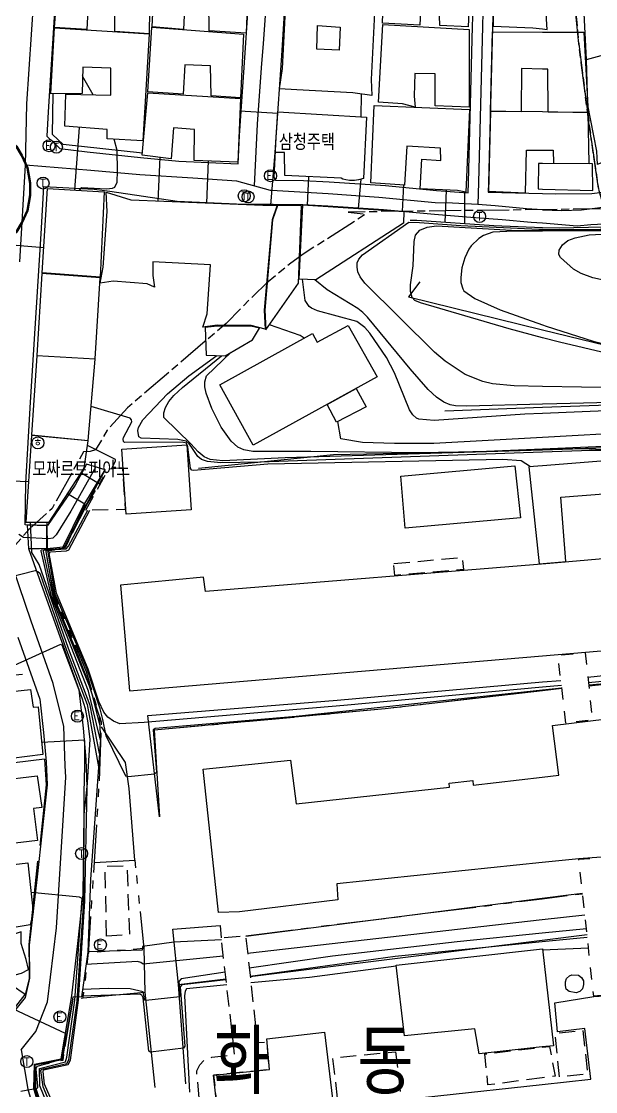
# Model space of a CAD drawing. Header units: feet. Extents: x 197796 to 199821, y 552499 to 555392.
# Drawn here: x 198426 to 198497.8, y 553501.5 to 553635.2 of the extents above; entities that cross this region are included whole.
import ezdxf

# ---------------------------------------------------------------- set-up
doc = ezdxf.new("R2010")
doc.units = ezdxf.units.FT
doc.header["$MEASUREMENT"] = 0
for name, pattern in [('ANYANG1', [11.5, 6, -1, 1, -1.5, 1, -1]), ('ANYANG3', [3, 2, -1]), ('ANYANG7', [3, 1.5, -1.5]), ('JEON', [12, 4, -0.5, 1, -0.5, 4, -0.5, 1, -0.5])]:
    doc.linetypes.add(name, pattern=pattern)
for name, color, linetype in [('AA201', 7, 'CONTINUOUS'), ('AAA001', 7, 'CONTINUOUS'), ('AAA002', 7, 'CONTINUOUS'), ('AAA004', 7, 'ANYANG3'), ('AAA008', 7, 'CONTINUOUS'), ('AAA999', 7, 'ANYANG7'), ('AAB117', 7, 'CONTINUOUS'), ('AAC001', 7, 'CONTINUOUS'), ('AAC006', 7, 'ANYANG1'), ('AD002', 7, 'CONTINUOUS'), ('AD0022', 1, 'CONTINUOUS'), ('ADA085', 1, 'CONTINUOUS'), ('AE150', 7, 'CONTINUOUS'), ('AZ0202', 7, 'CONTINUOUS'), ('AZ0203', 7, 'CONTINUOUS'), ('AZ080', 1, 'CONTINUOUS'), ('AZ0801', 7, 'CONTINUOUS'), ('CAA001', 7, 'CONTINUOUS'), ('CAA002', 30, 'CONTINUOUS'), ('EA0018', 7, 'JEON'), ('EA0118', 7, 'JEON'), ('ZC002', 7, 'CONTINUOUS'), ('ZC251', 7, 'CONTINUOUS'), ('ZC252', 7, 'CONTINUOUS')]:
    doc.layers.add(name, color=color, linetype=linetype)
doc.styles.add('GHS', font='ROMANS', dxfattribs={"bigfont": 'NGSW.shx'})
doc.styles.add('NGSW', font='ROMANS.shx', dxfattribs={"bigfont": 'NGSW.shx'})

# ---------------------------------------------------------------- blocks, each defined once
blk = doc.blocks.new('AAB117')
at = {"layer": 'AAB117'}
blk.add_circle((0, 0), 0.75, dxfattribs=at)
at = {"layer": 'AAB117', "style": 'GHS'}
blk.add_text('ㅎ', height=1, dxfattribs=at).set_placement((-0.57, -0.53))
blk = doc.blocks.new('AZ0203')
at = {"layer": 'AZ0203'}
blk.add_circle((0, 0), 0.75, dxfattribs=at)
at = {"layer": 'AZ0203', "style": 'GHS'}
blk.add_text('T', height=1, dxfattribs=at).set_placement((-0.36, -0.52))
blk = doc.blocks.new('AZ0202')
at = {"layer": 'AZ0202'}
blk.add_circle((0, 0), 0.75, dxfattribs=at)
at = {"layer": 'AZ0202', "style": 'GHS'}
blk.add_text('E', height=1, dxfattribs=at).set_placement((-0.5, -0.48))

msp = doc.modelspace()

# ---------------------------------------------------------------- linework, layer by layer
at = {"layer": 'AA201', "color": 255, "flags": 128}
msp.add_lwpolyline([(198495.66, 553516.02), (198496.01, 553515.73), (198496.27, 553515.34), (198496.28, 553514.86), (198496.14, 553514.31), (198495.82, 553513.99), (198495.35, 553513.84), (198494.49, 553513.97), (198494.12, 553514.29), (198494.01, 553514.73), (198494.02, 553515.19), (198494.16, 553515.6), (198494.53, 553515.94), (198494.82, 553516.07)], close=True, dxfattribs=at)
at = {"layer": 'AAA001', "color": 255, "flags": 128}
for points in [[(198471.14, 553634.92), (198471.47, 553644.7), (198482.41, 553644.11), (198482.36, 553642.13), (198482.45, 553638.35), (198482.01, 553638.36), (198481.87, 553634.48), (198478.3, 553634.65), (198478.25, 553637.08), (198475.81, 553637), (198475.84, 553635.58), (198475.81, 553634.7)], [(198430.13, 553634.41), (198430.82, 553643.13), (198442.12, 553642.59), (198441.98, 553633.62), (198437.68, 553633.9), (198437.64, 553637.83), (198434.38, 553638.09), (198434.18, 553634.14)], [(198442.34, 553634.47), (198442.72, 553642.22), (198454.41, 553641.47), (198454.12, 553633.67), (198449.47, 553633.97), (198449.43, 553637.5), (198446.44, 553637.59), (198446.28, 553634.16)], [(198458.28, 553626.74), (198458.65, 553629.26), (198459.05, 553637.41), (198459.08, 553639.42), (198461.65, 553639.03), (198468.95, 553638.63), (198470.55, 553638.58), (198470.16, 553636.24), (198469.72, 553627.91), (198469.8, 553625.91), (198467.43, 553626.22), (198460.44, 553626.61)], [(198462.93, 553631.68), (198463.03, 553634.65), (198465.84, 553634.44), (198465.73, 553631.58)], [(198470.65, 553625.06), (198471.2, 553634.78), (198481.99, 553634.16), (198481.98, 553624.45), (198477.74, 553624.62), (198477.74, 553628.6), (198475.18, 553628.66), (198475.12, 553625.81), (198475.25, 553624.46), (198473.64, 553624.88)], [(198441.82, 553626.36), (198442.33, 553634.45), (198453.76, 553633.58), (198453.39, 553625.62), (198449.71, 553625.86), (198449.66, 553629.61), (198446.44, 553629.73), (198446.25, 553626.08)], [(198502.87, 553618.17), (198501.69, 553618.15), (198500.33, 553618), (198498.92, 553617.7), (198498.04, 553617.3), (198497.92, 553618.94), (198496.81, 553624.69), (198496.65, 553630.38), (198498.94, 553631.03), (198498.88, 553631.51), (198505.34, 553633.04), (198508.05, 553622.7), (198508.42, 553621.46), (198507.33, 553621.59), (198505.8, 553621.49), (198504.3, 553621.06), (198503.27, 553620.76), (198503.17, 553622.26), (198502.72, 553624.93), (198501.54, 553624.69), (198502.57, 553619.34)], [(198441.12, 553618.43), (198441.81, 553626.22), (198453.38, 553625.52), (198453.08, 553617.59), (198447.59, 553617.8), (198447.66, 553621.67), (198445.03, 553621.88), (198444.75, 553618.01)], [(198448.69, 553596.98), (198449.21, 553598.64), (198449.64, 553604.77), (198442.43, 553605.11), (198442.43, 553603.42), (198442.66, 553601.95), (198441.71, 553602.38), (198437.46, 553602.71), (198435.84, 553602.45), (198436.24, 553604.46), (198436.72, 553611.43), (198436.59, 553613.81), (198439.68, 553612.85), (198456.17, 553612.19), (198457.97, 553612.19), (198457.37, 553610.35), (198456.37, 553599.1), (198456.48, 553596.71), (198454.73, 553597.16), (198450.49, 553597.2)], [(198458.03, 553612.17), (198457.41, 553610.37), (198456.44, 553599.1), (198456.57, 553596.65), (198460.66, 553602.46), (198461.03, 553612.14)], [(198460.75, 553602.97), (198461.18, 553612.23), (198473.82, 553611.41), (198473.79, 553609.95), (198462.81, 553602.86)], [(198454.99, 553582.21), (198450.83, 553589.75), (198462.4, 553596.17), (198462.96, 553595.11), (198466.86, 553597.18), (198470.46, 553590.77)], [(198449.12, 553593.45), (198451.46, 553593.39), (198454.88, 553595.4), (198455.79, 553596.83), (198454.67, 553597.09), (198450.48, 553597.11), (198448.97, 553596.93)], [(198469.11, 553587.03), (198465.4, 553585.08), (198464.24, 553587.31), (198467.84, 553589.32)], [(198447.23, 553574.16), (198439.11, 553573.61), (198438.55, 553581.73), (198446.7, 553582.25)], [(198416.9, 553542.11), (198415.84, 553550.48), (198427.15, 553551.69), (198427.47, 553549.5), (198428.12, 553549.53), (198428.7, 553543.59)], [(198419.27, 553531.81), (198418.18, 553539.77), (198427.96, 553540.91), (198428.58, 553536.99), (198427.54, 553536.84), (198428.03, 553532.85)], [(198418.77, 553520.04), (198418, 553529), (198426.82, 553530.06), (198427.5, 553523.89), (198427.09, 553522.33), (198423.05, 553521.64), (198423.12, 553520.58)], [(198421.71, 553507.57), (198426.47, 553513.62), (198424.77, 553514.78), (198423.76, 553514.28), (198423.29, 553515.56), (198426.01, 553516.27), (198426.91, 553516.73), (198426.6, 553517.97), (198426, 553519.99), (198425.99, 553521.43), (198418.56, 553518.98)]]:
    msp.add_lwpolyline(points, close=True, dxfattribs=at)
for points in [[(198491.14, 553643.29), (198485.1, 553643.52), (198484.99, 553634.54), (198489.92, 553634.36), (198491.14, 553634.21), (198491.71, 553634.13), (198491.64, 553635.45), (198491.64, 553637.24), (198494.41, 553637.29), (198496.09, 553636.91), (198495.91, 553637.88), (198495.31, 553643.43), (198491.87, 553643.48), (198491.87, 553643.26), (198491.14, 553643.29)], [(198491.14, 553633.81), (198496.3, 553633.79), (198496.84, 553623.76), (198491.84, 553623.83), (198491.8, 553629.2), (198491.14, 553629.21), (198488.51, 553629.27), (198488.46, 553623.88), (198484.65, 553623.94), (198484.91, 553633.84), (198491.14, 553633.81)], [(198481.56, 553613.84), (198480.54, 553614.03), (198475.87, 553614.24), (198476.05, 553617.93), (198478.42, 553617.78), (198478.41, 553619.33), (198474.2, 553619.56), (198473.9, 553614.72), (198469.68, 553615.01), (198470.11, 553624.65), (198482.03, 553624.14), (198481.56, 553613.84)], [(198491.14, 553623.84), (198484.64, 553623.89), (198484.41, 553613.95), (198489.03, 553613.75), (198489.14, 553619.08), (198491.14, 553619.08), (198492.47, 553619.09), (198492.51, 553617.46), (198496.99, 553617.42), (198496.84, 553623.74), (198491.14, 553623.84)], [(198491.14, 553614.21), (198497.44, 553614.03), (198497.38, 553617.36), (198491.14, 553617.42), (198490.66, 553617.42), (198490.6, 553614.23), (198491.14, 553614.21)]]:
    msp.add_lwpolyline(points, dxfattribs=at)
at = {"layer": 'AAA002', "color": 255, "flags": 128}
msp.add_lwpolyline([(198469.14, 553623.2), (198468.76, 553615.52), (198468.15, 553615.37), (198467.63, 553615.27), (198467.02, 553615.27), (198466.56, 553615.36), (198466.17, 553615.47), (198465.99, 553615.58), (198458.93, 553615.91), (198458.89, 553618.76), (198457.73, 553618.77), (198458.06, 553623.86)], close=True, dxfattribs=at)
at = {"layer": 'AAA004', "color": 255, "flags": 128}
for points in [[(198434.06, 553574.1), (198436.93, 553579.25), (198438.63, 553579.42), (198438.98, 553574.17)], [(198472.56, 553567.45), (198481.12, 553568.21), (198481.28, 553566.68), (198472.7, 553565.95)], [(198436.66, 553520.9), (198436.48, 553529.64), (198439.21, 553529.69), (198439.51, 553521.06)], [(198448.75, 553494.71), (198447.92, 553504.08), (198448.31, 553504.82), (198448.81, 553505.37), (198449.33, 553505.67), (198449.82, 553505.77), (198452.67, 553506.13), (198450.99, 553520.69), (198454.05, 553520.96), (198455.51, 553507.63), (198456.67, 553507.68), (198456.96, 553504.23), (198450.03, 553503.55), (198450.97, 553494.9)], [(198493.28, 553503.31), (198492.73, 553508.77), (198496.2, 553509.15), (198496.76, 553503.7)], [(198472.79, 553506.47), (198473.48, 553500.45), (198465.66, 553499.59), (198464.95, 553505.69)], [(198491.12, 553503.21), (198484.33, 553502.31), (198483.92, 553506.19), (198491.11, 553507.03), (198492.03, 553507.13), (198492.72, 553503.43)]]:
    msp.add_lwpolyline(points, close=True, dxfattribs=at)
at = {"layer": 'AAA008', "color": 255, "flags": 128}
for points in [[(198431.45, 553622.06), (198431.55, 553626.05), (198437.17, 553625.96), (198437.2, 553629.31), (198433.67, 553629.42), (198433.61, 553626.16), (198429.67, 553626.1), (198430.13, 553634.35), (198441.98, 553633.59), (198441.18, 553620.22), (198436.75, 553620.5), (198436.74, 553621.64)], [(198427.28, 553583.42), (198426.56, 553572.6), (198429.49, 553572.62), (198433.85, 553579.37), (198434.34, 553582.75)], [(198487.67, 553579.63), (198488.39, 553573.13), (198473.97, 553571.86), (198473.43, 553578.35)]]:
    msp.add_lwpolyline(points, close=True, dxfattribs=at)
for points in [[(198429.27, 553614.3), (198436.36, 553613.88), (198435.84, 553603.19), (198428.59, 553603.77), (198429.27, 553614.3)], [(198428.58, 553603.67), (198427.92, 553593.44), (198435.24, 553593.01), (198435.84, 553603.13), (198428.58, 553603.67)], [(198427.92, 553593.38), (198427.28, 553583.5), (198434.35, 553582.82), (198435.23, 553592.95), (198427.92, 553593.38)], [(198493.66, 553567.64), (198494.06, 553567.69), (198493.45, 553575.75), (198502.52, 553576.44), (198502.62, 553575.37), (198505.78, 553575.65), (198505.22, 553580.75), (198491.13, 553579.66), (198489.45, 553579.53), (198490.75, 553567.42), (198493.66, 553567.64)], [(198492.08, 553567.44), (198449.03, 553563.95), (198448.78, 553565.74), (198438.38, 553564.76), (198439.52, 553551.53), (198491.13, 553555.91), (198534.66, 553559.6), (198533.39, 553571.08), (198492.08, 553567.44)], [(198499.61, 553530.83), (198495.67, 553530.56), (198491.12, 553530.09), (198465.44, 553527.44), (198465.57, 553525.44), (198453.28, 553523.94), (198450.63, 553523.84), (198448.71, 553541.77), (198459.65, 553542.9), (198460.37, 553537.44), (198479.51, 553539.51), (198479.46, 553539.99), (198482.42, 553540.35), (198482.5, 553539.77), (198491.12, 553540.77), (198493.2, 553541.01), (198492.38, 553547.23), (198499.19, 553548.04)], [(198491.14, 553519.31), (198492.54, 553507.21), (198491.12, 553507.06), (198483.23, 553506.2), (198482.7, 553509.31), (198473.88, 553508.45), (198472.86, 553517.26), (198491.14, 553519.31)], [(198451.82, 553487.49), (198450.04, 553503.55), (198457.01, 553504.23), (198456.69, 553508.07), (198463.91, 553508.91), (198465.03, 553499.52), (198491.12, 553502.37), (198497.18, 553503.04), (198496.44, 553509.35), (198493.03, 553508.95), (198492.68, 553512.57), (198497.56, 553513.37), (198501.47, 553513.61)]]:
    msp.add_lwpolyline(points, dxfattribs=at)
at = {"layer": 'AAA999', "color": 255, "flags": 128}
for points in [[(198494.08, 553547.5), (198493.06, 553556.01), (198496.49, 553556.3), (198497.38, 553547.88)], [(198501.46, 553513.64), (198497.55, 553513.42), (198495.68, 553530.51), (198499.61, 553530.79)]]:
    msp.add_lwpolyline(points, close=True, dxfattribs=at)
at = {"layer": 'AAC001', "color": 255, "flags": 128}
for points in [[(198496.65, 553630.38), (198496.3, 553636.97), (198495.59, 553643.72)], [(198441.14, 553618.7), (198431.22, 553619.77), (198429.89, 553621.02), (198429.96, 553626.1)], [(198428.88, 553543.02), (198415.89, 553541.43), (198414.16, 553553.73), (198410.31, 553553.82)], [(198414.32, 553552.59), (198426.16, 553553.61)], [(198428.88, 553543.02), (198429.12, 553539.78), (198428.3, 553532.22)], [(198428.03, 553530.25), (198426.92, 553519.87), (198426.97, 553516.68), (198426.97, 553515.63), (198426.47, 553513.62)]]:
    msp.add_lwpolyline(points, dxfattribs=at)
at = {"layer": 'AAC006', "color": 255, "flags": 128}
for points in [[(198447.24, 553383.29), (198457.05, 553405.75), (198463.2, 553419.74), (198461.45, 553423.82), (198458.95, 553425.91), (198450.54, 553426.67), (198453.46, 553448.96), (198431.55, 553450.85), (198429.45, 553458.8), (198428.68, 553461.7), (198428.2, 553479.1), (198429.77, 553488.03), (198431.5, 553492.57), (198428.83, 553498.91), (198427.83, 553501.96), (198427.75, 553504.65), (198431.21, 553505.42), (198432.5, 553513.06), (198433.75, 553513.18), (198434.45, 553519.23), (198435.75, 553540.08), (198436.03, 553547.62), (198434.13, 553553.93), (198430.08, 553563.7), (198429.08, 553569.04), (198431.39, 553569.24), (198434.24, 553574.85), (198436.78, 553579.1)], [(198496.92, 553552.17), (198533.8, 553556)], [(198442.62, 553546.66), (198471.49, 553549.33), (198491.13, 553551.6), (198493.56, 553551.88)], [(198435.13, 553530.09), (198440.19, 553530.38), (198441.31, 553519.34), (198434.4, 553518.82)], [(198454.05, 553520.96), (198491.12, 553525.57), (198496.15, 553526.2)]]:
    msp.add_lwpolyline(points, dxfattribs=at)
at = {"layer": 'AD002', "color": 255, "flags": 128}
for points in [[(198425.8, 553605.12), (198426.51, 553617.18), (198426.69, 553624.83), (198426.69, 553624.86), (198427.56, 553637.9), (198428.32, 553647.14), (198428.82, 553653.45), (198429.02, 553657.15), (198429.39, 553662.64), (198429.82, 553669.96), (198430.39, 553683.9), (198430.48, 553686.2), (198430.39, 553686.85), (198430.53, 553693.67)], [(198459.67, 553693.66), (198459.44, 553688.96), (198458.9, 553680.23), (198458.57, 553674.92), (198458.2, 553667.82), (198457.51, 553654.58), (198457.27, 553649.91), (198456.97, 553644.18), (198456.81, 553640.56), (198456.21, 553632.41), (198455.99, 553629.37), (198455.48, 553622.31), (198455.12, 553614.61)], [(198484.37, 553693.66), (198484.68, 553686.56), (198485.02, 553682.94), (198485.44, 553676.69), (198485.38, 553671.1), (198482.72, 553668.11), (198482.94, 553661.78), (198482.31, 553655.58), (198482.16, 553648.48), (198483.75, 553644.4), (198483.7, 553636.28), (198483.64, 553634.5), (198483.13, 553615.02), (198483.07, 553612.29)], [(198491.14, 553611.63), (198493.57, 553611.53), (198496.01, 553611.6), (198500.33, 553612.15), (198504.74, 553613.18), (198519.21, 553618.52), (198520.31, 553618.84), (198522.91, 553618.99), (198527.94, 553619.7), (198530.3, 553620.17), (198536.23, 553622.33), (198541.79, 553624.34), (198544.38, 553625.05), (198547.06, 553625.6), (198553.82, 553626.36)], [(198491.14, 553611.63), (198489.14, 553611.76), (198485.23, 553612.14), (198483.07, 553612.29), (198479.9, 553612.45), (198477.75, 553612.48), (198470.7, 553613.14), (198464.35, 553613.62), (198457.29, 553614.04), (198457.16, 553614.05), (198452.95, 553615.21), (198447.44, 553615.58), (198440.83, 553616.01), (198434.67, 553616.52), (198426.51, 553617.18)], [(198435.32, 553579.51), (198432.2, 553573.97), (198430.37, 553571.04), (198429.93, 553570.61), (198429.38, 553570.53), (198426.29, 553570.7), (198425.67, 553571.08)], [(198426, 553506.69), (198427.81, 553509), (198429.26, 553512.69), (198430.38, 553521.94), (198431.55, 553540.74), (198431.5, 553542.17), (198431.31, 553547.1), (198429.96, 553552.46), (198427.25, 553560.24), (198424.21, 553569.07)], [(198426, 553506.69), (198426.8, 553501.77), (198427.76, 553498.48), (198428.61, 553496.29), (198429.48, 553492.71), (198427.72, 553486.76), (198427.07, 553483.16), (198425.89, 553477.4)]]:
    msp.add_lwpolyline(points, dxfattribs=at)
at = {"layer": 'AD0022', "color": 255, "flags": 128}
msp.add_lwpolyline([(198455.94, 553666.04), (198454.32, 553666.15), (198432.2, 553667.63), (198432.17, 553666.94), (198431.36, 553653.37), (198430.85, 553643.57), (198430.1, 553635.7), (198429.37, 553623.84), (198429.19, 553620.81), (198430.81, 553619.29), (198434.23, 553618.85), (198440.9, 553618.15), (198445.69, 553617.69), (198453.12, 553617.37), (198453.29, 553620.9), (198453.98, 553631.21), (198454.59, 553640.68), (198454.95, 553648.75), (198455.55, 553660.22)], close=True, dxfattribs=at)
for points in [[(198459.07, 553639.6), (198458.51, 553630.91), (198457.83, 553620.64), (198457.55, 553615.7), (198457.79, 553615.32), (198461.29, 553615.28), (198464.48, 553615.11), (198471.51, 553614.65), (198477.9, 553614.05), (198481.86, 553613.75), (198481.88, 553615.05), (198482.39, 553634.5), (198482.51, 553638.07)], [(198485.01, 553638.04), (198484.89, 553634.42), (198484.38, 553615), (198484.36, 553613.84), (198491.14, 553613.64), (198492.76, 553613.6), (198497.31, 553613.66), (198499.29, 553613.9), (198502.63, 553614.68), (198508.76, 553618.14), (198512.48, 553618.79), (198515.59, 553619.79), (198517.72, 553620.52), (198518.73, 553622.01), (198519.13, 553622.7), (198519.32, 553623.05), (198519.36, 553623.26), (198518.69, 553627.51), (198517.7, 553632.86), (198517.06, 553636.26)], [(198428.47, 553498.71), (198427.55, 553501.87), (198427.65, 553504.91), (198430.96, 553505.58), (198432.3, 553513.44), (198433.06, 553519.97), (198433.75, 553526.12), (198433.86, 553536.11), (198434.24, 553539.61), (198434.11, 553542.98), (198433.76, 553546.86), (198433.22, 553551.65), (198430.26, 553559.93), (198426.93, 553569.28), (198429.6, 553569.35), (198431.25, 553569.51), (198433.7, 553574.53), (198436.48, 553579.16), (198434.16, 553579.87), (198432.71, 553577.21), (198429.27, 553572.2), (198426.46, 553572.27), (198426.55, 553577.46), (198427.14, 553587.58), (198428.47, 553608.62), (198428.82, 553614.54), (198435.11, 553614.2), (198437.08, 553613.96), (198445.48, 553612.7), (198452.91, 553612.37), (198457.46, 553612.32), (198461.19, 553612.28), (198464.3, 553612.12), (198471.27, 553611.66), (198477.65, 553611.06), (198481.63, 553610.76), (198486.11, 553610.43), (198489.75, 553610.08), (198491.14, 553610.01), (198495.48, 553609.64), (198497.2, 553609.77), (198498.86, 553609.88)], [(198425.55, 553558.25), (198428.31, 553550.51), (198428.79, 553546.35), (198429.12, 553542.66), (198429.23, 553539.79), (198427.96, 553528.31), (198427, 553519.79), (198427.04, 553515.67), (198426.49, 553513.25), (198421.72, 553507.36)]]:
    msp.add_lwpolyline(points, dxfattribs=at)
at = {"layer": 'ADA085', "color": 255, "flags": 128}
for points in [[(198496.81, 553553.23), (198533.61, 553557.19)], [(198442.62, 553546.66), (198443.27, 553535.79), (198441.8, 553548.48), (198465.47, 553550.39), (198491.13, 553552.65)], [(198491.13, 553552.65), (198493.44, 553552.85)], [(198440.19, 553530.38), (198439.46, 553539.35), (198439.04, 553542.6), (198436.01, 553547.04)], [(198445.64, 553514.85), (198444.92, 553521.77), (198450.87, 553522.24), (198450.99, 553520.69)], [(198441.31, 553519.34), (198441.44, 553513.9)]]:
    msp.add_lwpolyline(points, dxfattribs=at)
at = {"layer": 'AE150', "color": 255, "flags": 128}
msp.add_lwpolyline([(198429.16, 553572.2), (198429.15, 553569.34), (198426.93, 553569.28), (198426.76, 553572.26)], close=True, dxfattribs=at)
at = {"layer": 'AZ080', "color": 255, "flags": 128}
for points in [[(198556.9, 553569.39), (198551.68, 553570.42), (198547.21, 553574.82), (198543.48, 553579.78), (198539.81, 553586.34), (198538.37, 553590.91), (198533.46, 553600.24), (198523.55, 553609.79), (198520.27, 553611.96), (198516.79, 553613), (198512.01, 553611.93), (198502.41, 553609.53), (198493.25, 553609.31), (198491.14, 553609.39), (198485.05, 553609.61), (198475.45, 553610.3), (198474.59, 553610.29)], [(198475.8, 553602.64), (198474.4, 553600.75), (198491.13, 553596.65), (198507.05, 553592.76), (198524.95, 553588.95)], [(198478.92, 553586.52), (198491.13, 553586.96), (198507.53, 553587.54), (198511.33, 553589.23)], [(198448.14, 553579.36), (198465.04, 553581.07), (198477.45, 553581.32), (198490.82, 553581.66), (198491.13, 553581.67), (198505.91, 553582.14), (198506.4, 553573.04)], [(198496.93, 553552.17), (198533.8, 553556)], [(198442.62, 553546.66), (198471.49, 553549.33), (198491.13, 553551.6), (198493.56, 553551.88)], [(198435.73, 553548.37), (198435.9, 553545.48), (198434.66, 553528.02), (198434.3, 553518.92), (198433.51, 553513.33), (198432.44, 553513.27), (198431.12, 553505.46)], [(198431.12, 553505.46), (198427.7, 553504.78), (198427.67, 553501.89), (198428.65, 553498.78), (198431.31, 553492.55), (198429.63, 553488.05), (198428.08, 553479.09), (198428.2, 553469.47), (198428.63, 553461.49), (198431.46, 553450.7), (198453.36, 553448.86)]]:
    msp.add_lwpolyline(points, dxfattribs=at)
at = {"layer": 'AZ0801', "color": 255, "flags": 128}
for points in [[(198436.48, 553579.16), (198433.7, 553574.04), (198431.4, 553569.3), (198429.01, 553569.17), (198430.07, 553563.24), (198432.74, 553556.81), (198434.07, 553553.42), (198435.73, 553548.37)], [(198491.12, 553520.4), (198496.71, 553521.09)], [(198454.61, 553515.85), (198491.12, 553520.4)], [(198446.57, 553502.46), (198445.64, 553514.85), (198451.58, 553515.58)], [(198433.75, 553513.18), (198441.44, 553513.9), (198442.7, 553501.98)]]:
    msp.add_lwpolyline(points, dxfattribs=at)
at = {"layer": 'CAA001', "color": 255, "flags": 128}
for points, elevation in [([(198434.97, 553626), (198433.81, 553628.03), (198433.65, 553628.35)], 55), ([(198468.48, 553623.24), (198468.51, 553626.08)], 60), ([(198433.27, 553614.06), (198433.58, 553614.39), (198436.63, 553614.26), (198437.41, 553614.33), (198437.7, 553614.45), (198437.97, 553615.08), (198438.03, 553616.48), (198437.97, 553619.03), (198437.62, 553620.45)], 55), ([(198468.16, 553611.78), (198468.47, 553615.45)], 60), ([(198505.26, 553592.28), (198493.29, 553595.09), (198491.13, 553595.65), (198486.98, 553596.74), (198475.89, 553600.01), (198475.18, 553600.31), (198474.84, 553600.65), (198474.66, 553601.44), (198474.63, 553602.25), (198474.96, 553604.61), (198475.12, 553607.65), (198475.27, 553608.46), (198475.83, 553609.1), (198476.71, 553609.44), (198477.89, 553609.64), (198487.96, 553609.04), (198491.14, 553609.07), (198500.73, 553609.17)], 65), ([(198504.5, 553582.31), (198491.13, 553581.73), (198483.16, 553581.39), (198475.64, 553581.26), (198462.17, 553581.45), (198454.94, 553581.44), (198453.82, 553581.65), (198453.05, 553581.99), (198452.25, 553582.72), (198450.99, 553584.49), (198449.81, 553586.82), (198449.09, 553588.74), (198448.93, 553589.5), (198448.94, 553590.15), (198449.15, 553590.89), (198452.21, 553593.83)], 60), ([(198435.85, 553577.31), (198433.45, 553578.75)], 55), ([(198493.56, 553551.86), (198491.13, 553551.61), (198460.34, 553548.34), (198442.71, 553546.83), (198442.5, 553546.69), (198442.88, 553541.38), (198442.66, 553541.14), (198439.34, 553540.79), (198439.05, 553540.88), (198436.59, 553545.94), (198436.2, 553547.97), (198435.84, 553549.28), (198434.25, 553554.26), (198430.24, 553563.61), (198429.35, 553568.9), (198429.55, 553569.16), (198431.61, 553569.27), (198431.89, 553569.6), (198434.33, 553574.1)], 55), ([(198430.76, 553498.12), (198428.89, 553502.41), (198428.73, 553503.98), (198428.79, 553504.21), (198431.84, 553504.86), (198432.16, 553505.42), (198433.15, 553512.91), (198433.95, 553525.27), (198434.22, 553539.41), (198434.61, 553545.49), (198434.33, 553547.78), (198434.02, 553549.3), (198433.61, 553550.64), (198431.1, 553557.26), (198430.89, 553557.32), (198424.17, 553554.29)], 50), ([(198531.15, 553555.2), (198496.92, 553552.23)], 55), ([(198496.9, 553519.4), (198491.16, 553519.15)], 50), ([(198472.87, 553517.14), (198462.03, 553515.73), (198454.69, 553515.09)], 50), ([(198451.67, 553514.83), (198446.64, 553514.3), (198446.46, 553514.01), (198446.38, 553513.45), (198447.01, 553501.41)], 50)]:
    msp.add_lwpolyline(points, dxfattribs=dict(at, elevation=elevation))
at = {"layer": 'CAA002', "color": 255, "flags": 128}
for points, elevation in [([(198458.05, 553623.66), (198453.32, 553623.94)], 58), ([(198432.7, 553614.1), (198433.27, 553621.92)], 54), ([(198457.19, 553612.19), (198457.74, 553618.77)], 58), ([(198443.11, 553612.71), (198443.35, 553618.17)], 56), ([(198449.19, 553612.47), (198449.41, 553617.73)], 57), ([(198461.79, 553612.19), (198461.93, 553615.77)], 59), ([(198473.63, 553611.42), (198473.82, 553614.73)], 61), ([(198478.99, 553610.05), (198479.13, 553614.09)], 62), ([(198481.43, 553609.87), (198481.45, 553613.86)], 63), ([(198428.79, 553606.86), (198423.38, 553607.33), (198423.28, 553607.47), (198423.16, 553607.83), (198423.06, 553611.07)], 53), ([(198426.89, 553577.63), (198421.57, 553577.84), (198421.56, 553577.86), (198421.56, 553577.87), (198422.92, 553609.87)], 52), ([(198510.66, 553589.2), (198491.13, 553589.56), (198487.62, 553589.62), (198484.89, 553589.89), (198483.69, 553590.16), (198481.47, 553591.07), (198479, 553592.71), (198477.66, 553593.84), (198468.94, 553602.48), (198468.35, 553603.24), (198468.07, 553603.88), (198467.96, 553604.46), (198468, 553604.98), (198468.19, 553605.46), (198468.63, 553605.98), (198474.45, 553610.07), (198475.77, 553610.04), (198480.92, 553609.68), (198490.69, 553609.2), (198491.14, 553609.2), (198497.39, 553609.17), (198502.18, 553609.37)], 64), ([(198500.61, 553608.99), (198491.14, 553608.95), (198486.69, 553608.93), (198484.95, 553608.84), (198483.78, 553608.4), (198483.2, 553608.04), (198482.23, 553607.13), (198481.93, 553606.72), (198481.42, 553605.64), (198481.05, 553604.38), (198480.93, 553603.15), (198480.94, 553602.55), (198481.17, 553601.74), (198481.33, 553601.49), (198482.67, 553600.53), (198485.86, 553599.11), (198491.13, 553597.27), (198491.59, 553597.11), (198497.48, 553595.21), (198502.6, 553593.94)], 66), ([(198500.67, 553602.41), (198497.44, 553603.14), (198496, 553603.66), (198495.02, 553604.19), (198493.41, 553605.66), (198493.2, 553606.06), (198493.25, 553606.59), (198493.64, 553607.26), (198494.3, 553607.77), (198495.23, 553608.12), (198496.99, 553608.49), (198501.69, 553608.75)], 67), ([(198502.07, 553586.65), (198491.13, 553586.18), (198488.92, 553586.09), (198477.6, 553585.29), (198475.68, 553585.48), (198475.39, 553585.61), (198474.95, 553586.01), (198474.52, 553586.65), (198472.63, 553591.24), (198471.65, 553593.18), (198469.57, 553596.23), (198468.94, 553596.92), (198467.95, 553597.67), (198463.03, 553599.02), (198462.28, 553599.32), (198461.96, 553599.56), (198461.46, 553600.28), (198461.16, 553602.95)], 62), ([(198504.59, 553587.68), (198492.95, 553587.37), (198491.13, 553587.33), (198481.67, 553587.1), (198480.28, 553587.12), (198479.59, 553587.25), (198478.81, 553587.59), (198477.88, 553588.23), (198476.87, 553589.19), (198474.62, 553591.75), (198469.29, 553598.2), (198468.68, 553598.81), (198468.07, 553599.29), (198464.22, 553601.64), (198462.68, 553602.87)], 63), ([(198461.36, 553595.59), (198460.86, 553595.94), (198457.01, 553597.27)], 61), ([(198503.95, 553580.65), (198503.26, 553580.95), (198502.1, 553581.26), (198500.41, 553581.48), (198497.24, 553581.58), (198491.13, 553581.36), (198455.83, 553580.1), (198450.93, 553580.02), (198449.27, 553580.19), (198448.53, 553580.43), (198448.05, 553580.81), (198447.31, 553581.92), (198446.97, 553582.39), (198446.59, 553582.71), (198445.56, 553582.92), (198440.96, 553583.11), (198440.68, 553583.27), (198440.55, 553584.05), (198440.65, 553584.44), (198441.19, 553585.37), (198444.27, 553588.62), (198446.95, 553590.88), (198450.45, 553593.42)], 58), ([(198504.19, 553580.67), (198502.22, 553581.34), (198501.02, 553581.53), (198496.14, 553581.75), (198491.13, 553581.6), (198458.99, 553580.65), (198451.18, 553580.27), (198449.6, 553580.44), (198448.84, 553580.75), (198448.09, 553581.41), (198447.18, 553582.41), (198443.82, 553585.67), (198443.82, 553586.28), (198444.02, 553586.95), (198444.44, 553587.68), (198445.08, 553588.45), (198446.13, 553589.43), (198451.01, 553593.4)], 59), ([(198489.64, 553579.54), (198488.49, 553580.26), (198486.18, 553580.42), (198456.8, 553579.85), (198447.51, 553579.07), (198447.33, 553579.1), (198447.16, 553579.31), (198446.83, 553582.02), (198446.64, 553582.47), (198446.09, 553582.59), (198438.91, 553582.55), (198438.77, 553582.69), (198438.72, 553582.96), (198438.78, 553583.17), (198439.8, 553585.14), (198439.79, 553585.38), (198439.59, 553585.61), (198434.72, 553587.06)], 57), ([(198503.01, 553583.85), (198491.13, 553583.19), (198477.57, 553582.43), (198472.64, 553582.44), (198468.65, 553582.56), (198465.95, 553583), (198465.57, 553585.17)], 61), ([(198437.28, 553579.28), (198437.78, 553580.22), (198437.78, 553580.42), (198434.26, 553582.2)], 56), ([(198555.66, 553576.4), (198557.64, 553570.58), (198557.57, 553569.86), (198557.15, 553569.27), (198556.46, 553568.7), (198555.48, 553568.19), (198554.17, 553567.75), (198544.7, 553565.77), (198543.94, 553565.26), (198543.29, 553564.67), (198542.96, 553564.19), (198542.53, 553562.79), (198542.67, 553557.76), (198542.62, 553557.38), (198542.46, 553557.22), (198530.25, 553555.74), (198496.89, 553552.53)], 56), ([(198493.51, 553552.22), (198491.13, 553552), (198466.33, 553549.72), (198441.37, 553547.59), (198438.3, 553547.44), (198437.53, 553547.77), (198436.81, 553548.26), (198436.32, 553548.88), (198435.67, 553550.22), (198434.36, 553554.26), (198430.41, 553563.75), (198429.49, 553568.68), (198429.66, 553568.9), (198431.63, 553569.02), (198431.94, 553569.15), (198434.55, 553574.11)], 56), ([(198432.31, 553493.52), (198428.71, 553502.09), (198428.45, 553504.12), (198428.58, 553504.29), (198431.69, 553505.01), (198431.92, 553505.47), (198432.98, 553512.81), (198433.8, 553525.31), (198433.85, 553538.78), (198433.91, 553540.54), (198433.95, 553542.15), (198433.95, 553543.45), (198433.92, 553545.27), (198433.9, 553545.37), (198433.88, 553545.4), (198428.55, 553545.1)], 49), ([(198432.01, 553493.14), (198428.32, 553502.21), (198428.26, 553504.38), (198431.52, 553505.2), (198431.7, 553505.78), (198432.68, 553512.9), (198433.62, 553525.6), (198433.29, 553525.78), (198427.23, 553526.37)], 48), ([(198496.15, 553526.23), (198494.71, 553526.05), (198491.12, 553525.59), (198454.06, 553520.84)], 54), ([(198496.44, 553523.52), (198491.12, 553522.92), (198454.29, 553518.75)], 53), ([(198496.63, 553521.82), (198491.12, 553521.27), (198480.47, 553520.2), (198464.89, 553518.39), (198454.5, 553516.89)], 52), ([(198451.02, 553520.45), (198445.05, 553520.16), (198441.15, 553519.62), (198441.1, 553519.13), (198434.3, 553518.95)], 54), ([(198496.75, 553520.73), (198491.12, 553520.17), (198472.71, 553518.35), (198454.61, 553515.87)], 51), ([(198451.25, 553518.41), (198441.25, 553517.41), (198440.93, 553517.61), (198440.54, 553517.72), (198434.08, 553517.36)], 53), ([(198451.49, 553516.39), (198445.97, 553515.55), (198445.68, 553515.24), (198445.87, 553513.43), (198445.8, 553513.31), (198441.55, 553512.85), (198441.44, 553512.89), (198441.21, 553513.93), (198439.6, 553514.3), (198436.86, 553514.36), (198433.64, 553514.23)], 52), ([(198451.59, 553515.46), (198446.07, 553514.8), (198445.86, 553514.57), (198446.44, 553507.15), (198446.28, 553506.92), (198442.16, 553506.43), (198441.94, 553506.54), (198441.22, 553513.21), (198441.05, 553513.52), (198440.82, 553513.65), (198433.52, 553513.39)], 51), ([(198425.93, 553501.53), (198427.99, 553501.9), (198428.06, 553501.99), (198428.08, 553502.22), (198427.84, 553504.26), (198427.91, 553504.5), (198428.04, 553504.65), (198430.87, 553505.49), (198431.02, 553505.54), (198431.06, 553505.63), (198431.37, 553507.46), (198431.54, 553508.51), (198431.54, 553508.67), (198431.53, 553508.75), (198425.02, 553511.78)], 47)]:
    msp.add_lwpolyline(points, dxfattribs=dict(at, elevation=elevation))
at = {"layer": 'CAA002', "color": 255}
for points, elevation in [([(198435.78, 553547.45), (198434.72, 553551.63), (198430.03, 553563.13), (198428.79, 553568.94), (198428.79, 553569.02), (198428.84, 553569.12), (198428.9, 553569.17), (198431.16, 553569.36), (198431.29, 553569.4), (198431.41, 553569.49), (198431.49, 553569.63), (198433.95, 553574.65), (198433.94, 553574.87), (198431.76, 553576.13)], 54), ([(198435.78, 553543.73), (198434.62, 553549.69), (198431.9, 553556.83), (198428.24, 553567.33), (198427.32, 553568.82), (198427.15, 553572.6)], 52), ([(198435.89, 553545.37), (198434.39, 553551.5), (198429.79, 553563.34), (198428.47, 553569.02), (198428.48, 553569.1), (198428.51, 553569.15), (198429.19, 553569.23), (198429.25, 553569.26), (198429.28, 553569.29), (198429.25, 553572.62)], 53), ([(198422.14, 553565.16), (198427.73, 553566.57), (198428.08, 553566.46), (198428.33, 553566.22), (198431.66, 553556.6), (198434.22, 553549.83), (198435.66, 553542.06)], 51)]:
    msp.add_lwpolyline(points, dxfattribs=dict(at, elevation=elevation))
at = {"layer": 'EA0018', "color": 255, "flags": 128}
for points in [[(198564.27, 553938.22), (198563.67, 553937.01), (198561.57, 553933.17), (198559.52, 553929.21), (198557.92, 553923.94), (198555.13, 553914.94), (198554.68, 553913.45), (198552.47, 553906.3), (198552.14, 553905.28), (198549.32, 553899.26), (198547.22, 553894.78), (198537.66, 553872.78), (198536.47, 553870.04), (198537.09, 553868.22), (198540.12, 553859.39), (198544.27, 553847.31), (198545.04, 553844.87), (198551.53, 553834.56), (198557.79, 553824.38), (198562.03, 553817.28), (198560.94, 553810.55), (198560.04, 553804.96), (198555.95, 553804.38), (198546.17, 553801.36), (198543.55, 553800.53), (198538.87, 553798.29), (198537.96, 553797.59), (198534.94, 553795.23), (198532.7, 553793.42), (198528.79, 553788.85), (198523.29, 553785.42), (198521.77, 553784.46), (198519.51, 553783.05), (198517.59, 553781.83), (198515.24, 553780.33), (198507.68, 553775.16), (198501.57, 553768.95), (198497.99, 553765.1), (198495.99, 553762.83), (198494.23, 553760.85), (198493.4, 553759.91), (198491.27, 553757.52), (198490.7, 553756.89), (198487.36, 553751.04), (198486.52, 553749.5), (198486.36, 553746), (198486.07, 553742.12), (198485.72, 553737.55), (198485.49, 553734.39), (198485.47, 553731.94), (198485.44, 553729.42), (198485.17, 553723.31), (198484.98, 553718.93), (198484.86, 553714.72), (198484.97, 553708.22), (198485.01, 553706.15), (198485.03, 553697.93), (198485.04, 553694.28), (198485.03, 553690.64), (198485.2, 553687.8), (198485.26, 553687.3), (198486.54, 553676.15), (198484.74, 553674.98), (198486.36, 553668.5), (198487.47, 553666.61), (198489.72, 553662.66), (198493.31, 553653.59), (198493.68, 553652.65), (198494.57, 553643.81), (198494.71, 553642.47), (198495.68, 553632.37), (198495.98, 553630.04), (198496.98, 553622.22), (198498.18, 553614.03), (198498.97, 553611.74)], [(198498.97, 553611.74), (198466.85, 553611.34), (198469.04, 553611.08), (198461.37, 553606.16), (198459.69, 553604.97), (198456.65, 553602.45), (198455.01, 553600.89), (198451.61, 553597.43), (198440.05, 553587.56), (198439.26, 553586.89), (198436.74, 553584.1), (198435.28, 553581.65), (198434.61, 553581.43), (198433.78, 553581.41), (198429.85, 553574.31), (198427.05, 553571.83), (198425.01, 553569.47), (198421.56, 553576.89), (198422.11, 553591), (198421.57, 553596.16), (198420.26, 553610.39), (198422.37, 553627.04), (198413.34, 553626.83), (198412.73, 553635.56), (198412.21, 553635.86), (198412.63, 553643.94), (198407.81, 553644.27), (198406.1, 553646.86), (198405.7, 553647.44), (198400.65, 553656.35), (198394.59, 553656.44)]]:
    msp.add_lwpolyline(points, dxfattribs=at)
at = {"layer": 'EA0118', "color": 255, "flags": 128}
msp.add_lwpolyline([(198573.86, 553383.27), (198574.46, 553385.55), (198575.36, 553391.18), (198577.32, 553394.96), (198581.01, 553404.48), (198579.91, 553406.85), (198579.9, 553409.3), (198572.51, 553414.71), (198563.66, 553417.07), (198556.1, 553419.52), (198550.86, 553423.21), (198547.95, 553425.34), (198546.04, 553428.21), (198542.96, 553431.44), (198540.96, 553434.58), (198536.63, 553439.4), (198535.01, 553439.26), (198533.07, 553446.75), (198531.84, 553456.15), (198530.4, 553458.63), (198529.32, 553459.14), (198529.28, 553474.53), (198534.24, 553477.3), (198550.67, 553470.34), (198550.76, 553470.8), (198553.9, 553469.82), (198554.53, 553471), (198557.6, 553469.8), (198563.8, 553468.89), (198564.74, 553474.47), (198562.43, 553474.9), (198556.97, 553477.37), (198555.24, 553478.3), (198559.04, 553493.37), (198562.32, 553503.22), (198571.69, 553500.59), (198584.02, 553498.42), (198585.66, 553500.24), (198588.6, 553509.54), (198592.77, 553510.75), (198592.49, 553520.52), (198590.86, 553526.29), (198590.29, 553528.13), (198588.43, 553538.89), (198586.69, 553544.51), (198585.51, 553547.95), (198583.63, 553552), (198582.84, 553554.06), (198576.63, 553557.52), (198572.93, 553558.75), (198571.34, 553557.09), (198572.73, 553552.61), (198569.14, 553553.94), (198566.91, 553555.9), (198561.61, 553560.71), (198556.24, 553565.41), (198554.78, 553570.18), (198555.63, 553571.07), (198557.33, 553572.23), (198560.73, 553574.91), (198562.26, 553576.12), (198565.77, 553578.89), (198565.43, 553579.89), (198563.16, 553586.09), (198562.75, 553587.12), (198560.47, 553592.78), (198557.1, 553601.95), (198562.78, 553607.08), (198560.53, 553610.46), (198555.83, 553618.71), (198552.69, 553609.6), (198553.81, 553599.71), (198552.36, 553598.97), (198546.85, 553594.56), (198545.46, 553595.54), (198544.12, 553594.95), (198539.79, 553597.32), (198536.61, 553600.42), (198535.91, 553601.1), (198532.91, 553603.99), (198524.29, 553610.31), (198525.81, 553615.01), (198510.86, 553616.42), (198498.97, 553611.74), (198498.18, 553614.03), (198496.98, 553622.22), (198495.98, 553630.04), (198495.68, 553632.37), (198494.71, 553642.47), (198494.57, 553643.81), (198493.68, 553652.65), (198493.31, 553653.59), (198489.72, 553662.66), (198487.47, 553666.61), (198486.36, 553668.5), (198484.74, 553674.98), (198486.54, 553676.15), (198485.26, 553687.3), (198485.2, 553687.8), (198485.03, 553690.64), (198485.04, 553694.28), (198485.03, 553697.93), (198485.01, 553706.15), (198484.97, 553708.22), (198484.86, 553714.72), (198484.98, 553718.93), (198485.17, 553723.31), (198485.44, 553729.42), (198485.47, 553731.94), (198485.49, 553734.39), (198485.72, 553737.55), (198486.07, 553742.12), (198486.36, 553746), (198486.52, 553749.5), (198487.36, 553751.04), (198490.7, 553756.89), (198491.27, 553757.52), (198493.4, 553759.91), (198494.23, 553760.85), (198495.99, 553762.83), (198497.99, 553765.1), (198501.57, 553768.95), (198507.68, 553775.16), (198515.24, 553780.33), (198517.59, 553781.83), (198519.51, 553783.05), (198521.77, 553784.46), (198523.29, 553785.42), (198528.79, 553788.85), (198532.7, 553793.42), (198534.94, 553795.23), (198537.96, 553797.59), (198538.87, 553798.29), (198543.55, 553800.53), (198546.17, 553801.36), (198555.95, 553804.38), (198560.04, 553804.96), (198560.94, 553810.55), (198562.03, 553817.28), (198557.79, 553824.38), (198551.53, 553834.56), (198545.04, 553844.87), (198544.27, 553847.31), (198540.12, 553859.39), (198537.09, 553868.22), (198536.47, 553870.04), (198537.66, 553872.78), (198547.22, 553894.78), (198549.32, 553899.26), (198552.14, 553905.28), (198552.47, 553906.3), (198554.68, 553913.45), (198555.13, 553914.94), (198557.92, 553923.94), (198559.52, 553929.21), (198561.57, 553933.17), (198563.67, 553937.01), (198564.27, 553938.22)], dxfattribs=at)

# ---------------------------------------------------------------- block references
at = {"layer": 'AAB117', "color": 255}
msp.add_blockref('AAB117', (198428.07, 553582.51), dxfattribs=at)
at = {"layer": 'AZ0202', "color": 255}
for p in [(198429.46, 553619.62), (198457.15, 553615.88), (198433.01, 553548.38), (198435.89, 553519.8), (198430.83, 553510.81)]:
    msp.add_blockref('AZ0202', p, dxfattribs=at)
at = {"layer": 'AZ0203', "color": 255}
for p in [(198430.38, 553619.45), (198428.72, 553614.97), (198453.86, 553613.37), (198454.35, 553613.23), (198483.29, 553610.79), (198433.54, 553531.21), (198426.69, 553505.23)]:
    msp.add_blockref('AZ0203', p, dxfattribs=at)

# ---------------------------------------------------------------- texts
at = {"layer": 'ZC002', "style": 'NGSW'}
for s, p in [('삼청주택', (198458.2, 553619.08)), ('모짜르트피아노', (198427.38, 553578.22))]:
    msp.add_text(s, height=2, dxfattribs=at).set_placement(p)
at = {"layer": 'ZC251', "style": 'NGSW'}
msp.add_text('화  동', height=8, dxfattribs=at).set_placement((198450.05, 553501.15))
at = {"layer": 'ZC252', "style": 'NGSW'}
msp.add_text('(삼 청 동)', height=8, dxfattribs=at).set_placement((198386.92, 553610.77))

doc.saveas('drawing.dxf')
